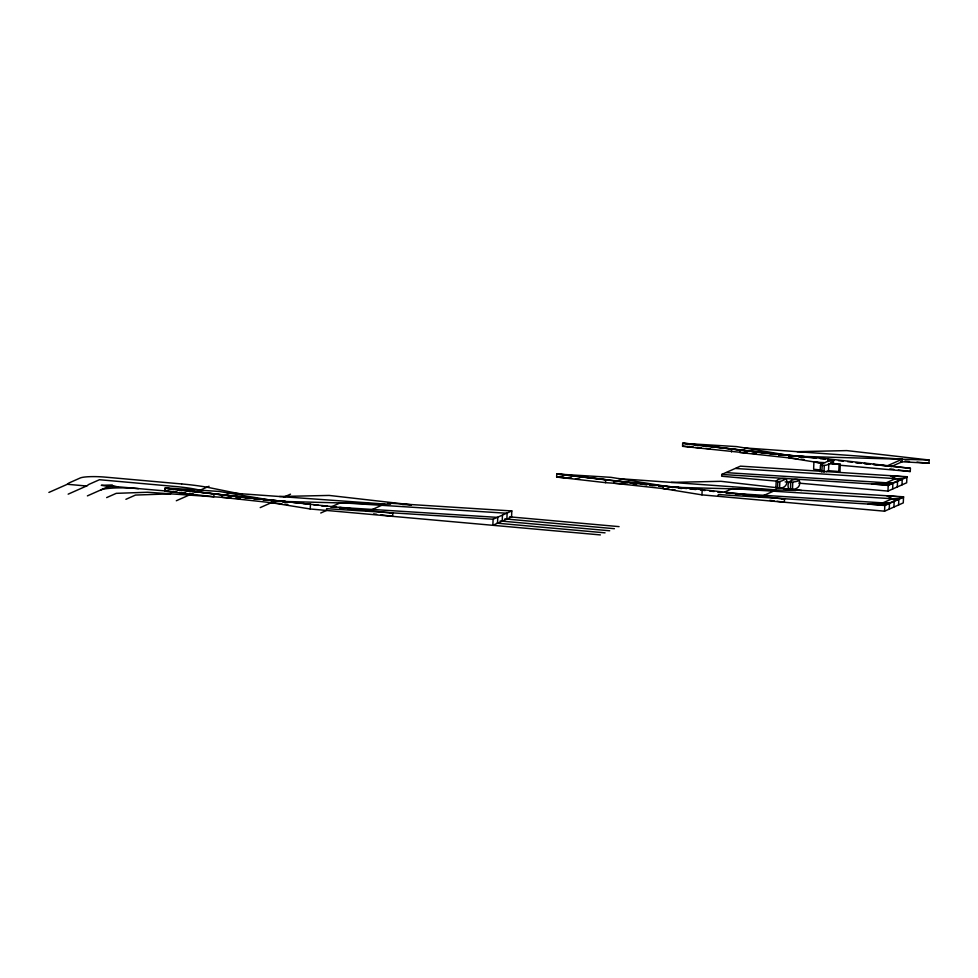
<?xml version="1.0" encoding="UTF-8"?>
<svg xmlns="http://www.w3.org/2000/svg" width="978" height="978" viewBox="0 0 978 978"><rect width="100%" height="100%" fill="white"/><g stroke="black" fill="none" stroke-linecap="round" stroke-linejoin="round"><path stroke-width="1.47" d="M259.928 499.22L165.05 488.144L164.915 491.152L165.575 487.912L219.243 491.457L270.882 500.186M250.649 498.267L165.05 488.144L213.986 493.78L213.852 496.787L164.915 491.152L176.505 492.178M260.221 507.606L271.309 502.692L271.419 500.113L392.777 513.12L392.63 516.347L380.98 514.831M600.382 534.917L310.234 508.988L310.466 503.719M511.812 510.944L493.12 519.232L492.839 525.308L511.543 517.007L511.812 510.944L387.704 503.059M497.521 523.23L497.778 517.411L340.368 507.423M502.191 521.164L502.46 515.345M506.861 519.086L507.13 513.267L340.625 502.704L331.285 506.849L335.821 507.142M605.578 482.667L605.712 479.66L556.775 474.024L556.641 477.032L605.578 482.667L627.35 484.159M701.947 494.868L702.192 489.599L663.145 485.993L663.035 488.572L701.947 494.868L884.564 511.188L903.269 502.888L903.538 496.812L783.965 489.232M718.255 496.323L718.341 494.55L884.845 505.113L903.538 496.812M798.757 483.12L887.963 491.09L906.655 482.79L906.936 476.726L740.432 466.151L721.74 474.452L721.654 476.225L777.596 481.225M731.483 451.958L731.617 448.951L682.681 443.315L682.546 446.323L747.253 453.034M776.19 481.164L775.884 488.034C781.923 489.342 789.099 486.396 786.226 478.67C773.378 477.374 773.806 486.164 786.226 478.67M777.522 488.291L777.828 481.408M779.552 488.364L779.857 481.494M702.192 489.599L784.49 499L784.344 502.227L777.07 501.286M799.124 479.819C801.997 487.557 794.821 490.491 788.781 489.183C783.023 473.89 813.94 480.809 789.087 482.313M790.42 489.44L790.725 482.57M792.449 489.513L792.755 482.643M820.701 469.99L813.623 469.257L813.904 462.068L825.261 462.667C826.96 460.161 838.439 460.834 830.383 463.132L840.322 464.428L828.831 463.816C827.082 466.384 815.42 465.711 823.72 463.352L813.904 462.068M820.456 465.137L820.102 471.689M821.862 472.276L822.18 465.406M823.977 472.362L824.295 465.479M827.987 461.518L828.097 458.89L789.063 455.283L788.94 457.863L821.875 463.181M826.312 471.665L828.513 470.687L828.831 463.816M833.39 464.147L833.525 461.396M828.513 470.687L838.782 471.506L839.1 464.623M838.782 471.506L840.004 471.298L840.261 464.11M884.564 511.188L884.845 505.113M887.963 491.09L888.232 485.015L906.936 476.726M889.234 509.11L889.503 503.291L726.031 492.924M892.633 489.012L892.902 483.193L726.397 472.631M893.916 507.032L894.173 501.225M897.303 486.946L897.572 481.127M898.586 504.966L898.855 499.147L732.351 488.584L724.343 492.142M744.454 447.9L902.217 459.195L902.107 461.775L891.019 466.689M901.985 484.868L902.242 479.049L735.749 468.486M839.723 465.21L910.261 471.518L910.408 468.291L828.097 458.89M900.604 461.689L928.953 463.23L929.1 460.002L846.801 450.601L797.18 451.677M111.688 486.225L107.348 486.017L111.724 486.139M48.9 492.435L67.726 484.098A50.636 7.482 2.6 0 1 69.719 482.643L80.196 477.997A20.135 2.971 2.6 0 1 105.294 477.13L181.615 483.951M68.154 494.159L87.678 485.504A30.269 4.474 2.6 0 1 88.998 484.354L99.45 479.721L175.771 486.543A46.394 6.858 2.6 0 1 196.04 489.33L200.197 490.161L209.06 486.237M87.397 495.883L109.524 486.066L177.006 491.971M106.651 497.606L116.26 493.34L147.507 492.252L231.126 497.973M125.893 499.318L135.514 495.064L170.685 493.841M176.309 500.76L192.911 493.401M275.82 500.687L272.752 500.858M283.583 497.24L290.515 494.171M276.603 501.274L390.564 504.208M320.747 513.01L326.542 510.443L326.615 508.67L493.12 519.232M667.546 486.567L610.957 477.337L556.775 474.024L637.864 483.609M563.218 477.203L556.641 477.032L571.128 478.315M804.258 456.469L789.992 455.601L736.874 446.616L682.681 443.315L750.26 451.31M683.072 446.09L692.693 447.227M658.903 486.078L664.074 486.31L659.661 485.821M668.316 487.154L795.725 490.479M794.747 456.213L929.1 460.002M902.217 459.195L887.07 465.907L873.415 464.428M906.912 477.154L888.22 485.443L871.581 483.951L886.239 482.777L895.591 478.633L902.242 479.22M892.193 498.731L886.887 495.76L903.525 497.252L884.821 505.54L868.195 504.049L882.841 502.875L892.193 498.731L898.843 499.318M671.275 482.386L720.884 481.31L801.691 490.54M279.549 496.506L329.17 495.43L411.469 504.831L402.508 504.562M669.355 486.689L678.341 487.178M285.124 501.225L272.349 500.43M721.74 474.452L888.232 485.015M689.123 446.494L692.155 446.689M165.441 490.919L168.473 491.127M173.008 491.421L176.04 491.616M269.891 500.271L262.862 499.697M751.764 453.34L756.263 453.645M633.365 484.562L636.36 484.77M658.891 486.31L661.898 486.518M235.625 498.279L240.136 498.584M618.548 478.609L776.312 489.905L761.165 496.616L752.058 495.638M226.823 492.741L384.586 504.025L369.439 510.748L348.192 508.438M695.59 447.484L701.385 447.997M705.737 448.376L710.089 448.768M778.83 454.856L783.305 455.259L778.818 454.648M575.48 478.707L579.832 479.086M649.93 485.308L652.913 485.565M179.414 492.435L185.209 492.949M189.561 493.34L192.458 493.597M264.182 499.954L267.422 500.113L262.923 499.575M904.98 461.078L909.479 461.482M916.973 462.154L928.953 463.23M687.412 446.481L693.194 447.007M697.522 447.398L700.419 447.655M778.965 454.733L785.053 455.283L779.063 454.562M902.376 476.751L890.286 475.663L895.591 478.633M886.239 482.777L892.89 483.364M785.151 481.897L791.202 482.435M882.841 502.875L889.491 503.462M557.167 476.799L564.392 477.447M567.277 477.716L571.617 478.108M509.538 516.836L619.074 526.629M504.831 518.902L614.404 528.695M181.101 492.46L185.673 492.741M272.495 500.626L277.116 501.042M500.161 520.981L609.722 530.773M67.299 484.281L86.541 486.005M497.007 523.181L605.052 532.839M798.72 456.897L801.715 457.203M855.628 462.704L858.623 463.01M864.613 463.621L869.1 464.085M873.598 464.538L878.085 464.99M881.08 465.296L910.408 468.291M678.805 488.218L681.8 488.523M717.742 492.191L720.737 492.496M726.727 493.108L729.722 493.413M735.7 494.024L738.696 494.33M743.194 494.795L749.185 495.406M752.18 495.699L765.542 497.068M781.581 498.707L784.49 499M282.593 501.885L285.588 502.191M321.517 505.858L324.513 506.164M330.503 506.775L333.498 507.081M339.488 507.692L343.987 508.144M346.982 508.45L352.972 509.061M355.968 509.367L361.958 509.978M364.953 510.284L372.361 511.042M389.855 512.827L392.777 513.12M816.202 458.23L739.857 449.941L739.747 452.521L797.987 458.841M820.297 458.67L825.249 459.208M829.405 459.66L834.295 460.186M838.513 460.65L843.342 461.164M847.608 461.628L852.388 462.154M856.716 462.618L861.435 463.132M864.307 463.438L870.481 464.11M789.307 455.907L792.547 456.261M800.921 459.159L804.014 459.489M686.8 488.56L613.952 480.65L613.842 483.23L669.062 489.22M689.832 488.89L695.908 489.538M700.456 490.039L705.016 490.528M709.563 491.029L714.111 491.518M718.671 492.007L721.96 492.374M726.263 492.839L731.006 493.352M735.358 493.829L740.053 494.33M743.072 494.66L749.099 495.308M672.02 489.538L675.089 489.88M291.028 502.24L222.226 494.77L222.116 497.35L281.86 503.829M293.559 502.509L300.075 503.218M303.094 503.548L309.121 504.196M313.29 504.648L318.168 505.186M322.398 505.638L327.214 506.164M331.505 506.628L336.261 507.142M339.28 507.472L345.32 508.12M284.794 504.147L287.789 504.477M785.566 455.112L789.992 455.601M267.935 499.941L270.882 500.271M753.268 451.665L766.776 453.254M769.784 453.621L775.798 454.33L731.617 448.951M778.794 454.684L783.305 455.21M640.871 483.963L646.886 484.685M649.881 485.039L654.392 485.565M259.659 499.33L253.657 498.621L259.683 499.293M683.206 443.083L776.067 454.208M557.301 473.792L646.91 484.636M650.15 484.917L656.14 485.626M213.986 493.78L250.698 498.205M889.87 468.865L893.782 469.379M898.269 469.966L910.261 471.518M769.784 500.333L774.148 500.907M373.694 513.89L376.603 514.269M271.309 502.692L310.234 508.988M241.957 494.269L210.759 487.949A68.387 10.11 2.6 0 0 207.397 487.301L206.517 487.142A66.174 9.78 2.6 0 0 181.615 483.939M100.758 489.966A30.257 4.474 2.6 0 1 138.448 488.645M110.954 486.543L106.92 487.178L106.724 486.152L101.26 485.308L112.274 484.966L112.323 485.98L117.739 486.836L110.954 486.543M267.177 500.223L264.17 499.868L267.177 500.198"/></g></svg>
